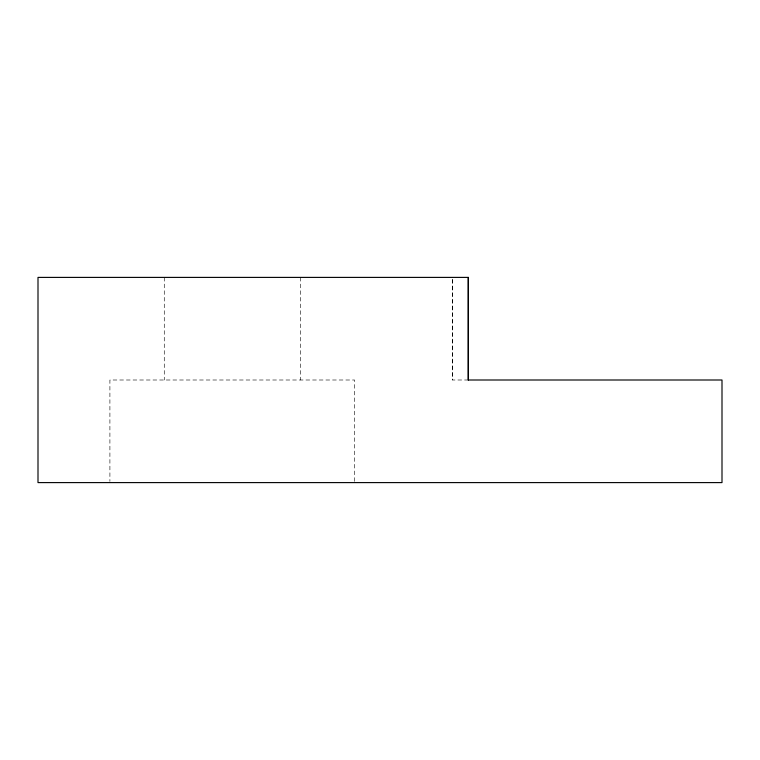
<?xml version="1.0" encoding="UTF-8"?>
<svg xmlns="http://www.w3.org/2000/svg" width="760" height="760" viewBox="0 0 760 760"><rect width="100%" height="100%" fill="white"/><g stroke="black" fill="none" stroke-linecap="round" stroke-linejoin="round"><path stroke-width="0.57" stroke-dasharray="3.8 2.85" d="M468.331 380L452.323 380L452.323 277.4M452.466 279.756L452.466 380M354.606 481.422L354.606 380L109.905 380L109.905 481.422M300.608 277.4L300.608 380M164.274 277.4L164.274 380"/><path stroke-width="1.14" d="M468.331 380L468.331 277.4L38 277.4L38 482.6L722 482.6L722 380L468.255 380L468.255 277.4"/></g></svg>
